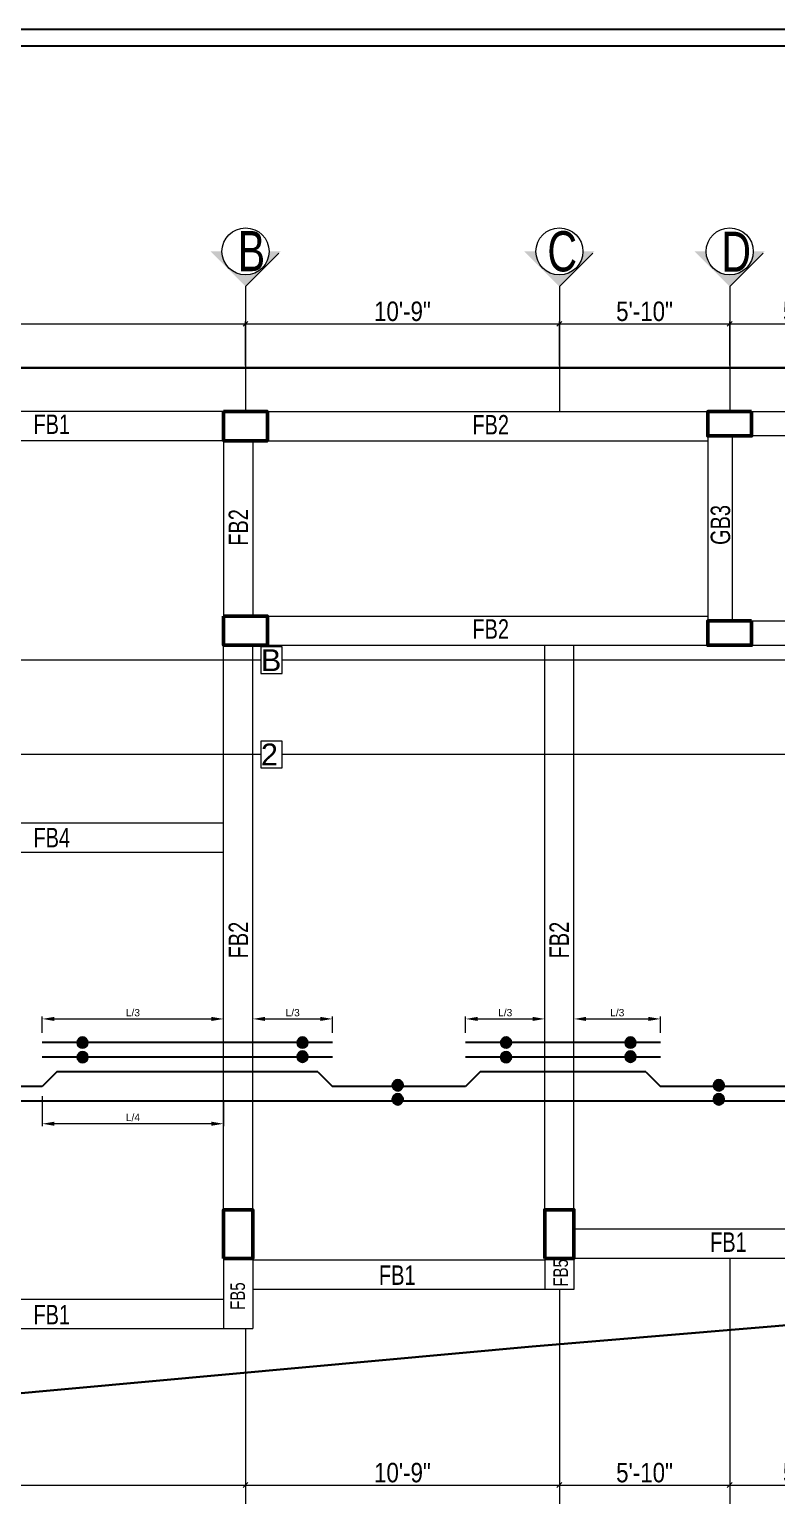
# Model space of a CAD drawing. Extents: x 52891 to 66536, y -48165 to -44533.
# Drawn here: x 61343 to 61650, y -45664 to -45062 of the extents above; entities that cross this region are included whole.
import ezdxf

# ---------------------------------------------------------------- set-up
doc = ezdxf.new("R2010")
doc.units = 0
doc.header["$MEASUREMENT"] = 0
doc.header["$PDMODE"] = 3
doc.layers.get('DEFPOINTS').update_dxf_attribs({"lineweight": 13})
for name, color, linetype, lineweight in [('1dim', 251, 'Continuous', 13), ('COLUMN-1', 1, 'Continuous', 50), ('DIM', 8, 'Continuous', 13), ('DIMEN', 8, 'Continuous', 13), ('line', 7, 'Continuous', 15), ('ROD', 1, 'Continuous', 35), ('TEXT', 7, 'Continuous', 13), ('Text1', 7, 'Continuous', 13), ('WALL', 7, 'Continuous', 30)]:
    doc.layers.add(name, color=color, linetype=linetype, lineweight=lineweight)
doc.layers.add('Layer1', color=174, linetype='Continuous')
doc.styles.add('Arial', font='arial.ttf')
doc.styles.add('Dimtext', font='ARIALN.TTF')
doc.styles.add('ROMAN_SIMPLEX', font='swisscl.ttf')
doc.styles.add('style6', font='swisscl.ttf')
doc.dimstyles.new('1-18', dxfattribs={"dimtxt": 16, "dimasz": 14, "dimexe": 1, "dimexo": 4, "dimgap": 1, "dimtad": 1, "dimdec": 1, "dimzin": 3, "dimdsep": 46, "dimlunit": 4, "dimtxsty": 'Arial', "dimcen": 0.09, "dimdle": 4, "dimclrd": 256, "dimclre": 252, "dimclrt": 256, "dimadec": 0, "dimazin": 0, "dimtfac": 1, "dimtdec": 1, "dimtofl": 0, "dimtmove": 1, "dimatfit": 3, "dimfxl": 2, "dimfrac": 1, "dimtolj": 1, "dimtzin": 0, "dimlwd": -1, "dimlwe": -1, "dimarcsym": 1})
doc.dimstyles.new('Dim4', dxfattribs={"dimtxt": 8, "dimasz": 2, "dimexe": 1, "dimexo": 1, "dimgap": 1, "dimtad": 1, "dimdec": 0, "dimzin": 3, "dimdsep": 46, "dimlunit": 4, "dimtxsty": 'Dimtext', "dimblk": 'OBLIQUE', "dimcen": 2, "dimdle": 1, "dimclrd": 256, "dimclre": 256, "dimclrt": 3, "dimadec": 0, "dimazin": 1, "dimtm": 1e-09, "dimtfac": 1, "dimtdec": 0, "dimtofl": 0, "dimtmove": 2, "dimatfit": 3, "dimldrblk": 'OBLIQUE', "dimfxl": 6, "dimfrac": 2, "dimtolj": 1, "dimtzin": 0, "dimlwd": -1, "dimlwe": -1, "dimarcsym": 0})

# ---------------------------------------------------------------- blocks, each defined once
blk = doc.blocks.new('_Oblique')
at = {"layer": 'WALL', "color": 0, "lineweight": -2}
blk.add_line((-0.5, -0.5), (0.5, 0.5), dxfattribs=at)
blk = doc.blocks.new('*D2024')
at = {"layer": 'DEFPOINTS', "color": 0}
for p in [(61431.86, -45182.55), (61205.36, -45200.65), (61431.86, -45200.65)]:
    blk.add_point(p, dxfattribs=at)
at = {"layer": 'line'}
for p, q in [((61204.36, -45182.55), (61432.86, -45182.55)), ((61205.36, -45199.65), (61205.36, -45181.55)), ((61431.86, -45199.65), (61431.86, -45181.55))]:
    blk.add_line(p, q, dxfattribs=at)
at = {"layer": 'line', "xscale": 2, "yscale": 2, "zscale": 2, "rotation": 180}
blk.add_blockref('_Oblique', (61205.36, -45182.55), dxfattribs=at)
at = {"layer": 'line', "xscale": 2, "yscale": 2, "zscale": 2}
blk.add_blockref('_Oblique', (61431.86, -45182.55), dxfattribs=at)
at = {"layer": 'line', "color": 3, "insert": (61318.61, -45177.47), "char_height": 8, "attachment_point": 5, "style": 'Dimtext'}
blk.add_mtext('\\A1;18\'-11"', dxfattribs=at)
blk = doc.blocks.new('*D2025')
at = {"layer": 'DEFPOINTS', "color": 0}
for p in [(61560.86, -45182.55), (61431.86, -45200.65), (61560.86, -45200.65)]:
    blk.add_point(p, dxfattribs=at)
at = {"layer": 'line'}
for p, q in [((61430.86, -45182.55), (61561.86, -45182.55)), ((61431.86, -45199.65), (61431.86, -45181.55)), ((61560.86, -45199.65), (61560.86, -45181.55))]:
    blk.add_line(p, q, dxfattribs=at)
at = {"layer": 'line', "xscale": 2, "yscale": 2, "zscale": 2, "rotation": 180}
blk.add_blockref('_Oblique', (61431.86, -45182.55), dxfattribs=at)
at = {"layer": 'line', "xscale": 2, "yscale": 2, "zscale": 2}
blk.add_blockref('_Oblique', (61560.86, -45182.55), dxfattribs=at)
at = {"layer": 'line', "color": 3, "insert": (61496.36, -45177.47), "char_height": 8, "attachment_point": 5, "style": 'Dimtext'}
blk.add_mtext('\\A1;10\'-9"', dxfattribs=at)
blk = doc.blocks.new('*D2026')
at = {"layer": 'DEFPOINTS', "color": 0}
for p in [(61630.86, -45182.55), (61560.86, -45200.65), (61630.86, -45200.65)]:
    blk.add_point(p, dxfattribs=at)
at = {"layer": 'line'}
for p, q in [((61559.86, -45182.55), (61631.86, -45182.55)), ((61560.86, -45199.65), (61560.86, -45181.55)), ((61630.86, -45199.65), (61630.86, -45181.55))]:
    blk.add_line(p, q, dxfattribs=at)
at = {"layer": 'line', "xscale": 2, "yscale": 2, "zscale": 2, "rotation": 180}
blk.add_blockref('_Oblique', (61560.86, -45182.55), dxfattribs=at)
at = {"layer": 'line', "xscale": 2, "yscale": 2, "zscale": 2}
blk.add_blockref('_Oblique', (61630.86, -45182.55), dxfattribs=at)
at = {"layer": 'line', "color": 3, "insert": (61595.86, -45177.47), "char_height": 8, "attachment_point": 5, "style": 'Dimtext'}
blk.add_mtext('\\A1;5\'-10"', dxfattribs=at)
blk = doc.blocks.new('*D2027')
at = {"layer": 'DEFPOINTS', "color": 0}
for p in [(61692.86, -45182.55), (61630.86, -45200.65), (61692.86, -45200.65)]:
    blk.add_point(p, dxfattribs=at)
at = {"layer": 'line'}
for p, q in [((61629.86, -45182.55), (61693.86, -45182.55)), ((61630.86, -45199.65), (61630.86, -45181.55)), ((61692.86, -45199.65), (61692.86, -45181.55))]:
    blk.add_line(p, q, dxfattribs=at)
at = {"layer": 'line', "xscale": 2, "yscale": 2, "zscale": 2, "rotation": 180}
blk.add_blockref('_Oblique', (61630.86, -45182.55), dxfattribs=at)
at = {"layer": 'line', "xscale": 2, "yscale": 2, "zscale": 2}
blk.add_blockref('_Oblique', (61692.86, -45182.55), dxfattribs=at)
at = {"layer": 'line', "color": 3, "insert": (61661.86, -45177.47), "char_height": 8, "attachment_point": 5, "style": 'Dimtext'}
blk.add_mtext('\\A1;5\'-2"', dxfattribs=at)
blk = doc.blocks.new('*D2037')
at = {"layer": 'DEFPOINTS', "color": 0}
for p in [(61205.36, -45639.92), (61431.86, -45659.82), (61431.86, -45659.82)]:
    blk.add_point(p, dxfattribs=at)
at = {"layer": 'line'}
for p, q in [((61205.36, -45640.92), (61205.36, -45660.82)), ((61204.36, -45659.82), (61432.86, -45659.82))]:
    blk.add_line(p, q, dxfattribs=at)
at = {"layer": 'line', "xscale": 2, "yscale": 2, "zscale": 2, "rotation": 180}
blk.add_blockref('_Oblique', (61205.36, -45659.82), dxfattribs=at)
at = {"layer": 'line', "xscale": 2, "yscale": 2, "zscale": 2}
blk.add_blockref('_Oblique', (61431.86, -45659.82), dxfattribs=at)
at = {"layer": 'line', "color": 3, "insert": (61318.61, -45654.74), "char_height": 8, "attachment_point": 5, "style": 'Dimtext'}
blk.add_mtext('\\A1;18\'-11"', dxfattribs=at)
blk = doc.blocks.new('*D2038')
at = {"layer": 'DEFPOINTS', "color": 0}
for p in [(61431.86, -45659.82), (61560.86, -45659.82), (61560.86, -45659.82)]:
    blk.add_point(p, dxfattribs=at)
at = {"layer": 'line'}
blk.add_line((61430.86, -45659.82), (61561.86, -45659.82), dxfattribs=at)
at = {"layer": 'line', "xscale": 2, "yscale": 2, "zscale": 2, "rotation": 180}
blk.add_blockref('_Oblique', (61431.86, -45659.82), dxfattribs=at)
at = {"layer": 'line', "xscale": 2, "yscale": 2, "zscale": 2}
blk.add_blockref('_Oblique', (61560.86, -45659.82), dxfattribs=at)
at = {"layer": 'line', "color": 3, "insert": (61496.36, -45654.74), "char_height": 8, "attachment_point": 5, "style": 'Dimtext'}
blk.add_mtext('\\A1;10\'-9"', dxfattribs=at)
blk = doc.blocks.new('*D2039')
at = {"layer": 'DEFPOINTS', "color": 0}
for p in [(61560.86, -45659.82), (61630.86, -45659.82), (61630.86, -45659.82)]:
    blk.add_point(p, dxfattribs=at)
at = {"layer": 'line'}
blk.add_line((61559.86, -45659.82), (61631.86, -45659.82), dxfattribs=at)
at = {"layer": 'line', "xscale": 2, "yscale": 2, "zscale": 2, "rotation": 180}
blk.add_blockref('_Oblique', (61560.86, -45659.82), dxfattribs=at)
at = {"layer": 'line', "xscale": 2, "yscale": 2, "zscale": 2}
blk.add_blockref('_Oblique', (61630.86, -45659.82), dxfattribs=at)
at = {"layer": 'line', "color": 3, "insert": (61595.86, -45654.74), "char_height": 8, "attachment_point": 5, "style": 'Dimtext'}
blk.add_mtext('\\A1;5\'-10"', dxfattribs=at)
blk = doc.blocks.new('*D2040')
at = {"layer": 'DEFPOINTS', "color": 0}
for p in [(61630.86, -45659.82), (61692.86, -45659.82), (61692.86, -45659.82)]:
    blk.add_point(p, dxfattribs=at)
at = {"layer": 'line'}
blk.add_line((61629.86, -45659.82), (61693.86, -45659.82), dxfattribs=at)
at = {"layer": 'line', "xscale": 2, "yscale": 2, "zscale": 2, "rotation": 180}
blk.add_blockref('_Oblique', (61630.86, -45659.82), dxfattribs=at)
at = {"layer": 'line', "xscale": 2, "yscale": 2, "zscale": 2}
blk.add_blockref('_Oblique', (61692.86, -45659.82), dxfattribs=at)
at = {"layer": 'line', "color": 3, "insert": (61661.86, -45654.74), "char_height": 8, "attachment_point": 5, "style": 'Dimtext'}
blk.add_mtext('\\A1;5\'-2"', dxfattribs=at)
blk = doc.blocks.new('*D2051')
at = {"layer": '1dim', "color": 252, "linetype": 'Continuous'}
for p, q in [((61348.29, -45473.96), (61348.29, -45467.24)), ((61422.86, -45473.96), (61422.86, -45467.24))]:
    blk.add_line(p, q, dxfattribs=at)
at = {"layer": '1dim', "linetype": 'Continuous'}
blk.add_line((61353.29, -45468.24), (61417.86, -45468.24), dxfattribs=at)
at = {"layer": '1dim'}
for points in [[(61353.29, -45467.4), (61353.29, -45469.07), (61348.29, -45468.24)], [(61417.86, -45467.4), (61417.86, -45469.07), (61422.86, -45468.24)]]:
    blk.add_solid(points, dxfattribs=at)
at = {"layer": 'DEFPOINTS', "color": 0}
for p in [(61422.86, -45468.24), (61348.29, -45477.96), (61422.86, -45477.96)]:
    blk.add_point(p, dxfattribs=at)
at = {"layer": '1dim', "insert": (61385.57, -45465.68), "char_height": 3, "attachment_point": 5, "style": 'Arial'}
blk.add_mtext('\\A1;L/3', dxfattribs=at)
blk = doc.blocks.new('*D2052')
at = {"layer": '1dim', "color": 252, "linetype": 'Continuous'}
for p, q in [((61348.29, -45499.96), (61348.29, -45512.32)), ((61422.86, -45502.12), (61422.86, -45512.32))]:
    blk.add_line(p, q, dxfattribs=at)
at = {"layer": '1dim', "linetype": 'Continuous'}
blk.add_line((61417.86, -45511.32), (61353.29, -45511.32), dxfattribs=at)
at = {"layer": '1dim'}
for points in [[(61353.29, -45510.48), (61353.29, -45512.15), (61348.29, -45511.32)], [(61417.86, -45510.48), (61417.86, -45512.15), (61422.86, -45511.32)]]:
    blk.add_solid(points, dxfattribs=at)
at = {"layer": 'DEFPOINTS', "color": 0}
for p in [(61348.29, -45495.96), (61422.86, -45498.12), (61348.29, -45511.32)]:
    blk.add_point(p, dxfattribs=at)
at = {"layer": '1dim', "insert": (61385.57, -45508.76), "char_height": 3, "attachment_point": 5, "style": 'Arial'}
blk.add_mtext('\\A1;L/4', dxfattribs=at)
blk = doc.blocks.new('*D2055')
at = {"layer": '1dim', "color": 252, "linetype": 'Continuous'}
for p, q in [((61434.86, -45473.96), (61434.86, -45467.24)), ((61467.64, -45473.96), (61467.64, -45467.24))]:
    blk.add_line(p, q, dxfattribs=at)
at = {"layer": '1dim', "linetype": 'Continuous'}
blk.add_line((61439.86, -45468.24), (61462.64, -45468.24), dxfattribs=at)
at = {"layer": '1dim'}
for points in [[(61439.86, -45467.4), (61439.86, -45469.07), (61434.86, -45468.24)], [(61462.64, -45467.4), (61462.64, -45469.07), (61467.64, -45468.24)]]:
    blk.add_solid(points, dxfattribs=at)
at = {"layer": 'DEFPOINTS', "color": 0}
for p in [(61467.64, -45468.24), (61434.86, -45477.96), (61467.64, -45477.96)]:
    blk.add_point(p, dxfattribs=at)
at = {"layer": '1dim', "insert": (61451.25, -45465.68), "char_height": 3, "attachment_point": 5, "style": 'Arial'}
blk.add_mtext('\\A1;L/3', dxfattribs=at)
blk = doc.blocks.new('*D2056')
at = {"layer": '1dim', "color": 252, "linetype": 'Continuous'}
for p, q in [((61522.32, -45473.96), (61522.32, -45467.24)), ((61554.86, -45473.96), (61554.86, -45467.24))]:
    blk.add_line(p, q, dxfattribs=at)
at = {"layer": '1dim', "linetype": 'Continuous'}
blk.add_line((61527.32, -45468.24), (61549.86, -45468.24), dxfattribs=at)
at = {"layer": '1dim'}
for points in [[(61527.32, -45467.4), (61527.32, -45469.07), (61522.32, -45468.24)], [(61549.86, -45467.4), (61549.86, -45469.07), (61554.86, -45468.24)]]:
    blk.add_solid(points, dxfattribs=at)
at = {"layer": 'DEFPOINTS', "color": 0}
for p in [(61554.86, -45468.24), (61522.32, -45477.96), (61554.86, -45477.96)]:
    blk.add_point(p, dxfattribs=at)
at = {"layer": '1dim', "insert": (61538.59, -45465.68), "char_height": 3, "attachment_point": 5, "style": 'Arial'}
blk.add_mtext('\\A1;L/3', dxfattribs=at)
blk = doc.blocks.new('*D2057')
at = {"layer": '1dim', "color": 252, "linetype": 'Continuous'}
for p, q in [((61566.86, -45473.96), (61566.86, -45467.24)), ((61602.43, -45473.96), (61602.43, -45467.24))]:
    blk.add_line(p, q, dxfattribs=at)
at = {"layer": '1dim', "linetype": 'Continuous'}
blk.add_line((61571.86, -45468.24), (61597.43, -45468.24), dxfattribs=at)
at = {"layer": '1dim'}
for points in [[(61571.86, -45467.4), (61571.86, -45469.07), (61566.86, -45468.24)], [(61597.43, -45467.4), (61597.43, -45469.07), (61602.43, -45468.24)]]:
    blk.add_solid(points, dxfattribs=at)
at = {"layer": 'DEFPOINTS', "color": 0}
for p in [(61602.43, -45468.24), (61566.86, -45477.96), (61602.43, -45477.96)]:
    blk.add_point(p, dxfattribs=at)
at = {"layer": '1dim', "insert": (61584.64, -45465.68), "char_height": 3, "attachment_point": 5, "style": 'Arial'}
blk.add_mtext('\\A1;L/3', dxfattribs=at)
blk = doc.blocks.new('L')
at = {"layer": 'Layer1', "color": 4}
blk.add_lwpolyline([(-781.98, 548.61), (4.12, 548.61), (4.12, -4.12), (-781.98, -4.12)], close=True, dxfattribs=at)
at = {"layer": 'Layer1', "color": 1}
blk.add_lwpolyline([(-777.86, 544.49), (0, 544.49), (0, 0), (-777.86, 0)], close=True, dxfattribs=at)

msp = doc.modelspace()

# ---------------------------------------------------------------- hatches: boundary and pattern name
at = {"layer": 'line', "linetype": 'Continuous', "ltscale": 10}
h = msp.add_hatch(color=7, dxfattribs=at)
h.paths.add_polyline_path([(61431.86, -45167.23), (61431.86, -45162.48, 0.414214), (61441.53, -45152.81), (61446.28, -45152.81)])
h.paths.add_polyline_path([(61431.86, -45167.23), (61417.44, -45152.81), (61422.18, -45152.81, 0.414214), (61431.86, -45162.48)])
h = msp.add_hatch(color=7, dxfattribs=at)
h.paths.add_polyline_path([(61560.86, -45167.23), (61560.86, -45162.48, 0.414214), (61570.53, -45152.81), (61575.28, -45152.81)])
h.paths.add_polyline_path([(61560.86, -45167.23), (61546.44, -45152.81), (61551.18, -45152.81, 0.414214), (61560.86, -45162.48)])
h = msp.add_hatch(color=7, dxfattribs=at)
h.paths.add_polyline_path([(61630.86, -45167.23), (61630.86, -45162.48, 0.414214), (61640.53, -45152.81), (61645.28, -45152.81)])
h.paths.add_polyline_path([(61630.86, -45167.23), (61616.44, -45152.81), (61621.18, -45152.81, 0.414214), (61630.86, -45162.48)])
at = {"layer": 'ROD'}
h = msp.add_hatch(color=1, dxfattribs=at)
edge = h.paths.add_edge_path()
edge.add_ellipse((61364.89, -45477.96), major_axis=(1.47, 1.47), ratio=1, start_angle=-135, end_angle=45, ccw=False)
edge.add_ellipse((61364.89, -45477.96), major_axis=(1.47, 1.47), ratio=1, start_angle=45, end_angle=225, ccw=False)
h = msp.add_hatch(color=1, dxfattribs=at)
edge = h.paths.add_edge_path()
edge.add_ellipse((61455.31, -45477.96), major_axis=(1.47, 1.47), ratio=1, start_angle=-135, end_angle=45, ccw=False)
edge.add_ellipse((61455.31, -45477.96), major_axis=(1.47, 1.47), ratio=1, start_angle=45, end_angle=225, ccw=False)
h = msp.add_hatch(color=1, dxfattribs=at)
edge = h.paths.add_edge_path()
edge.add_ellipse((61538.92, -45477.96), major_axis=(1.47, 1.47), ratio=1, start_angle=-135, end_angle=45, ccw=False)
edge.add_ellipse((61538.92, -45477.96), major_axis=(1.47, 1.47), ratio=1, start_angle=45, end_angle=225, ccw=False)
h = msp.add_hatch(color=1, dxfattribs=at)
edge = h.paths.add_edge_path()
edge.add_ellipse((61590.1, -45477.96), major_axis=(1.47, 1.47), ratio=1, start_angle=-135, end_angle=45, ccw=False)
edge.add_ellipse((61590.1, -45477.96), major_axis=(1.47, 1.47), ratio=1, start_angle=45, end_angle=225, ccw=False)
h = msp.add_hatch(color=1, dxfattribs=at)
edge = h.paths.add_edge_path()
edge.add_ellipse((61364.9, -45483.96), major_axis=(1.47, 1.47), ratio=1, start_angle=-135, end_angle=45, ccw=False)
edge.add_ellipse((61364.9, -45483.96), major_axis=(1.47, 1.47), ratio=1, start_angle=45, end_angle=225, ccw=False)
h = msp.add_hatch(color=1, dxfattribs=at)
edge = h.paths.add_edge_path()
edge.add_ellipse((61455.31, -45483.73), major_axis=(1.47, 1.47), ratio=1, start_angle=45, end_angle=225, ccw=False)
edge.add_ellipse((61455.31, -45483.73), major_axis=(1.47, 1.47), ratio=1, start_angle=-135, end_angle=45, ccw=False)
h = msp.add_hatch(color=1, dxfattribs=at)
edge = h.paths.add_edge_path()
edge.add_ellipse((61538.93, -45483.96), major_axis=(1.47, 1.47), ratio=1, start_angle=-135, end_angle=45, ccw=False)
edge.add_ellipse((61538.93, -45483.96), major_axis=(1.47, 1.47), ratio=1, start_angle=45, end_angle=225, ccw=False)
h = msp.add_hatch(color=1, dxfattribs=at)
edge = h.paths.add_edge_path()
edge.add_ellipse((61590.1, -45483.73), major_axis=(1.47, 1.47), ratio=1, start_angle=45, end_angle=225, ccw=False)
edge.add_ellipse((61590.1, -45483.73), major_axis=(1.47, 1.47), ratio=1, start_angle=-135, end_angle=45, ccw=False)
h = msp.add_hatch(color=1, dxfattribs=at)
edge = h.paths.add_edge_path()
edge.add_ellipse((61494.41, -45495.51), major_axis=(1.47, 1.47), ratio=1, start_angle=-135, end_angle=45, ccw=False)
edge.add_ellipse((61494.41, -45495.51), major_axis=(1.47, 1.47), ratio=1, start_angle=45, end_angle=225, ccw=False)
h = msp.add_hatch(color=1, dxfattribs=at)
edge = h.paths.add_edge_path()
edge.add_ellipse((61626.41, -45495.51), major_axis=(1.47, 1.47), ratio=1, start_angle=-135, end_angle=45, ccw=False)
edge.add_ellipse((61626.41, -45495.51), major_axis=(1.47, 1.47), ratio=1, start_angle=45, end_angle=225, ccw=False)
h = msp.add_hatch(color=1, dxfattribs=at)
edge = h.paths.add_edge_path()
edge.add_ellipse((61494.41, -45501.28), major_axis=(1.47, 1.47), ratio=1, start_angle=45, end_angle=225, ccw=False)
edge.add_ellipse((61494.41, -45501.28), major_axis=(1.47, 1.47), ratio=1, start_angle=-135, end_angle=45, ccw=False)
h = msp.add_hatch(color=1, dxfattribs=at)
edge = h.paths.add_edge_path()
edge.add_ellipse((61626.41, -45501.28), major_axis=(1.47, 1.47), ratio=1, start_angle=45, end_angle=225, ccw=False)
edge.add_ellipse((61626.41, -45501.28), major_axis=(1.47, 1.47), ratio=1, start_angle=-135, end_angle=45, ccw=False)

# ---------------------------------------------------------------- linework, layer by layer
at = {"layer": 'COLUMN-1'}
for points in [[(61422.86, -45218.65), (61422.86, -45230.65), (61440.86, -45230.65), (61440.86, -45218.65)], [(61639.86, -45218.65), (61621.86, -45218.65), (61621.86, -45218.65), (61621.86, -45218.65), (61621.86, -45228.65), (61639.86, -45228.65)], [(61422.86, -45302.65), (61422.86, -45314.65), (61440.86, -45314.65), (61440.86, -45302.65)], [(61639.86, -45304.65), (61621.86, -45304.65), (61621.86, -45304.65), (61621.86, -45304.65), (61621.86, -45314.65), (61639.86, -45314.65)], [(61422.86, -45566.65), (61434.86, -45566.65), (61434.86, -45546.65), (61422.86, -45546.65)], [(61554.86, -45566.65), (61566.86, -45566.65), (61566.86, -45546.65), (61554.86, -45546.65)]]:
    msp.add_lwpolyline(points, close=True, dxfattribs=at)
at = {"layer": 'DIM', "lineweight": 9}
for p, q in [((61446.91, -45315.31), (61438.12, -45315.31)), ((61438.12, -45315.31), (61438.12, -45326.31)), ((61446.91, -45326.31), (61446.91, -45315.31)), ((61438.12, -45326.31), (61446.91, -45326.31)), ((61446.91, -45354.05), (61438.12, -45354.05)), ((61438.12, -45354.05), (61438.12, -45365.05)), ((61446.91, -45365.05), (61446.91, -45354.05)), ((61438.12, -45365.05), (61446.91, -45365.05))]:
    msp.add_line(p, q, dxfattribs=at)
at = {"layer": 'DIM', "linetype": 'Continuous', "lineweight": 9}
for p, q in [((61438.12, -45320.81), (61271.53, -45320.81)), ((61956.27, -45320.81), (61446.91, -45320.81)), ((61438.12, -45359.55), (61257.69, -45359.55)), ((61956.27, -45359.55), (61446.91, -45359.55))]:
    msp.add_line(p, q, dxfattribs=at)
at = {"layer": 'DIMEN'}
for p, q in [((61431.86, -45167.23), (61431.86, -45218.65)), ((61560.86, -45167.23), (61560.86, -45218.65)), ((61630.86, -45167.23), (61630.86, -45218.65)), ((61630.86, -45566.65), (61630.86, -45675.75)), ((61560.86, -45579.43), (61560.86, -45675.75)), ((61431.86, -45595.43), (61431.86, -45675.75))]:
    msp.add_line(p, q, dxfattribs=at)
at = {"layer": 'line', "color": 7, "linetype": 'Continuous', "ltscale": 10}
for p, q in [((61445.59, -45153.5), (61431.86, -45167.23)), ((61574.59, -45153.5), (61560.86, -45167.23)), ((61644.59, -45153.5), (61630.86, -45167.23))]:
    msp.add_line(p, q, dxfattribs=at)
at = {"layer": 'line', "color": 6}
for p, q in [((61422.86, -45218.65), (61196.36, -45218.65)), ((61440.86, -45218.65), (61621.86, -45218.65)), ((61636.86, -45218.65), (61686.86, -45218.65)), ((61422.86, -45230.65), (61208.36, -45230.65)), ((61422.86, -45230.65), (61422.86, -45302.65)), ((61434.86, -45230.65), (61434.86, -45302.65)), ((61440.86, -45230.65), (61621.86, -45230.65)), ((61621.86, -45228.65), (61621.86, -45304.65)), ((61631.86, -45228.65), (61631.86, -45304.65)), ((61686.86, -45228.65), (61636.86, -45228.65)), ((61440.86, -45302.65), (61621.86, -45302.65)), ((61636.86, -45304.65), (61686.86, -45304.65)), ((61422.86, -45546.65), (61422.86, -45314.65)), ((61434.86, -45546.65), (61434.86, -45314.65)), ((61440.86, -45314.65), (61621.86, -45314.65)), ((61554.86, -45546.65), (61554.86, -45314.65)), ((61566.86, -45546.65), (61566.86, -45314.65)), ((61636.86, -45314.65), (61686.86, -45314.65)), ((61216.36, -45387.65), (61422.86, -45387.65)), ((61216.36, -45399.65), (61422.86, -45399.65)), ((61689.86, -45554.65), (61566.86, -45554.65)), ((61422.86, -45566.65), (61422.86, -45595.43)), ((61434.86, -45566.65), (61434.86, -45595.43)), ((61554.86, -45567.43), (61434.86, -45567.43)), ((61554.86, -45566.65), (61554.86, -45579.43)), ((61701.86, -45566.65), (61566.86, -45566.65)), ((61566.86, -45566.65), (61566.86, -45579.43)), ((61566.86, -45579.43), (61434.86, -45579.43)), ((61208.36, -45583.43), (61422.86, -45583.43)), ((61196.36, -45595.43), (61434.86, -45595.43))]:
    msp.add_line(p, q, dxfattribs=at)
at = {"layer": 'line', "color": 7, "linetype": 'Continuous', "lineweight": 20, "ltscale": 10}
for centre in [(61431.86, -45152.81), (61560.86, -45152.81), (61630.86, -45152.81)]:
    msp.add_circle(centre, 9.67, dxfattribs=at)
at = {"layer": 'ROD', "lineweight": 25}
for p, q in [((61422.86, -45477.96), (61348.29, -45477.96)), ((61422.86, -45477.96), (61362.11, -45477.96)), ((61467.64, -45477.96), (61422.86, -45477.96)), ((61554.86, -45477.96), (61522.32, -45477.96)), ((61602.43, -45477.96), (61554.86, -45477.96)), ((61422.86, -45483.96), (61348.29, -45483.96)), ((61422.86, -45483.96), (61362.11, -45483.96)), ((61467.64, -45483.96), (61422.86, -45483.96)), ((61554.86, -45483.96), (61522.32, -45483.96)), ((61602.43, -45483.96), (61554.86, -45483.96)), ((61354.29, -45489.96), (61348.29, -45495.96)), ((61422.86, -45489.96), (61354.29, -45489.96)), ((61422.86, -45489.96), (61362.11, -45489.96)), ((61461.64, -45489.96), (61422.86, -45489.96)), ((61461.64, -45489.96), (61467.64, -45495.96)), ((61528.32, -45489.96), (61522.32, -45495.96)), ((61554.86, -45489.96), (61528.32, -45489.96)), ((61596.43, -45489.96), (61554.86, -45489.96)), ((61596.43, -45489.96), (61602.43, -45495.96)), ((61348.29, -45495.96), (61267.81, -45495.96)), ((61522.32, -45495.96), (61467.64, -45495.96)), ((61657.32, -45495.96), (61602.43, -45495.96)), ((61180.71, -45501.96), (61422.86, -45501.96)), ((61362.11, -45501.96), (61422.86, -45501.96)), ((61422.86, -45501.96), (61554.86, -45501.96)), ((61554.86, -45501.96), (61701.72, -45501.96))]:
    msp.add_line(p, q, dxfattribs=at)
at = {"layer": 'ROD', "color": 1, "extrusion": (0, 0, -1)}
for centre, start_param, end_param in [((61364.89, -45477.96), 0.785398, 7.068583), ((61455.31, -45477.96), 0.785398, 7.068583), ((61538.92, -45477.96), 0.785398, 7.068583), ((61590.1, -45477.96), 0.785398, 7.068583), ((61364.9, -45483.96), 0.785398, 7.068583), ((61455.31, -45483.73), 3.926991, 10.210176), ((61538.93, -45483.96), 0.785398, 7.068583), ((61590.1, -45483.73), 3.926991, 10.210176), ((61494.41, -45495.51, 0), 0.785398, 7.068583), ((61626.41, -45495.51, 0), 0.785398, 7.068583), ((61494.41, -45501.28, 0), 3.926991, 10.210176), ((61626.41, -45501.28, 0), 3.926991, 10.210176)]:
    msp.add_ellipse(centre, major_axis=(1.47, -1.47), ratio=1, start_param=start_param, end_param=end_param, dxfattribs=at)
at = {"layer": 'WALL', "ltscale": 30}
for p, q in [((61166.75, -45200.65), (62000.36, -45200.65)), ((61862.5, -45576.48), (61549.67, -45602.87)), ((61549.67, -45602.87), (61143.58, -45639.92))]:
    msp.add_line(p, q, dxfattribs=at)

# ---------------------------------------------------------------- block references
at = {"layer": 'WALL', "xscale": 1.644493711195537, "yscale": 1.644493711195537, "zscale": 1.644493711188294}
msp.add_blockref('L', (62195.69, -45963.72), dxfattribs=at)

# ---------------------------------------------------------------- texts
at = {"layer": 'DIM', "color": 30, "style": 'Arial'}
for s, p in [('B', (61438.2, -45325.31)), ('2', (61438.2, -45364.05))]:
    msp.add_text(s, height=9, dxfattribs=at).set_placement(p)
at = {"layer": 'TEXT', "lineweight": 18, "char_height": 16.49, "width": 278.5304, "attachment_point": 1, "style": 'ROMAN_SIMPLEX'}
for s, insert in [('B', (61428.65, -45144.44)), ('C', (61555.92, -45144.52)), ('D', (61627.41, -45144.69))]:
    msp.add_mtext(s, dxfattribs=dict(at, insert=insert))
at = {"layer": 'Text1', "char_height": 8, "width": 65.9378, "attachment_point": 1, "style": 'style6'}
for s, insert in [('FB1', (61344.7, -45219.84)), ('FB2', (61525.11, -45220.05)), ('FB2', (61525.11, -45303.99)), ('FB4', (61344.7, -45389.72)), ('FB1', (61622.81, -45555.97)), ('FB1', (61486.71, -45569.53)), ('FB1', (61344.7, -45585.77))]:
    msp.add_mtext(s, dxfattribs=dict(at, insert=insert))
at = {"layer": 'Text1', "width": 65.9378, "attachment_point": 1, "rotation": 90, "style": 'style6'}
for s, insert, char_height in [('GB3', (61623.04, -45273.44), 8), ('FB2', (61424.94, -45273.77), 8), ('FB2', (61424.94, -45443.35), 8), ('FB2', (61556.78, -45443.35), 8), ('FB5', (61558.37, -45578.23), 6), ('FB5', (61425.63, -45587.79), 6)]:
    msp.add_mtext(s, dxfattribs=dict(at, insert=insert, char_height=char_height))

# ---------------------------------------------------------------- dimensions: what is measured, and where the dimension line sits
at = {"layer": '1dim'}
for base, p1, p2, text, picture, middle in [((61422.86, -45468.24), (61348.29, -45477.96), (61422.86, -45477.96), 'L/3', '*D2051', (61385.57, -45465.68)), ((61467.64, -45468.24), (61434.86, -45477.96), (61467.64, -45477.96), 'L/3', '*D2055', (61451.25, -45465.68)), ((61554.86, -45468.24), (61522.32, -45477.96), (61554.86, -45477.96), 'L/3', '*D2056', (61538.59, -45465.68)), ((61602.43, -45468.24), (61566.86, -45477.96), (61602.43, -45477.96), 'L/3', '*D2057', (61584.64, -45465.68)), ((61348.29, -45511.32), (61422.86, -45498.12), (61348.29, -45495.96), 'L/4', '*D2052', (61385.57, -45508.76))]:
    dim = msp.add_linear_dim(base=base, p1=p1, p2=p2, text=text, dimstyle='1-18', override={"dimtxt": 3, "dimasz": 5}, dxfattribs=at)
    dim.commit()
    dim.dimension.update_dxf_attribs({"geometry": picture, "text_midpoint": middle})
at = {"layer": 'line'}
for base, p1, p2, picture, middle in [((61431.85591886, -45182.55056381), (61205.35591886, -45200.65104116), (61431.85591886, -45200.65104116), '*D2024', (61318.60591886, -45177.46597991)), ((61560.86, -45182.55), (61431.86, -45200.65), (61560.86, -45200.65), '*D2025', (61496.36, -45177.47)), ((61630.86, -45182.55), (61560.86, -45200.65), (61630.86, -45200.65), '*D2026', (61595.86, -45177.47)), ((61692.86, -45182.55), (61630.86, -45200.65), (61692.86, -45200.65), '*D2027', (61661.86, -45177.47)), ((61431.85591886, -45659.82377621), (61205.35591886, -45639.91605754), (61431.85591886, -45659.82377621), '*D2037', (61318.60591886, -45654.73919231)), ((61560.86, -45659.82), (61431.86, -45659.82), (61560.86, -45659.82), '*D2038', (61496.36, -45654.74)), ((61630.86, -45659.82), (61560.86, -45659.82), (61630.86, -45659.82), '*D2039', (61595.86, -45654.74)), ((61692.86, -45659.82), (61630.86, -45659.82), (61692.86, -45659.82), '*D2040', (61661.86, -45654.74))]:
    dim = msp.add_linear_dim(base=base, p1=p1, p2=p2, dimstyle='Dim4', dxfattribs=at)
    dim.commit()
    dim.dimension.update_dxf_attribs({"geometry": picture, "text_midpoint": middle})

doc.saveas('drawing.dxf')
